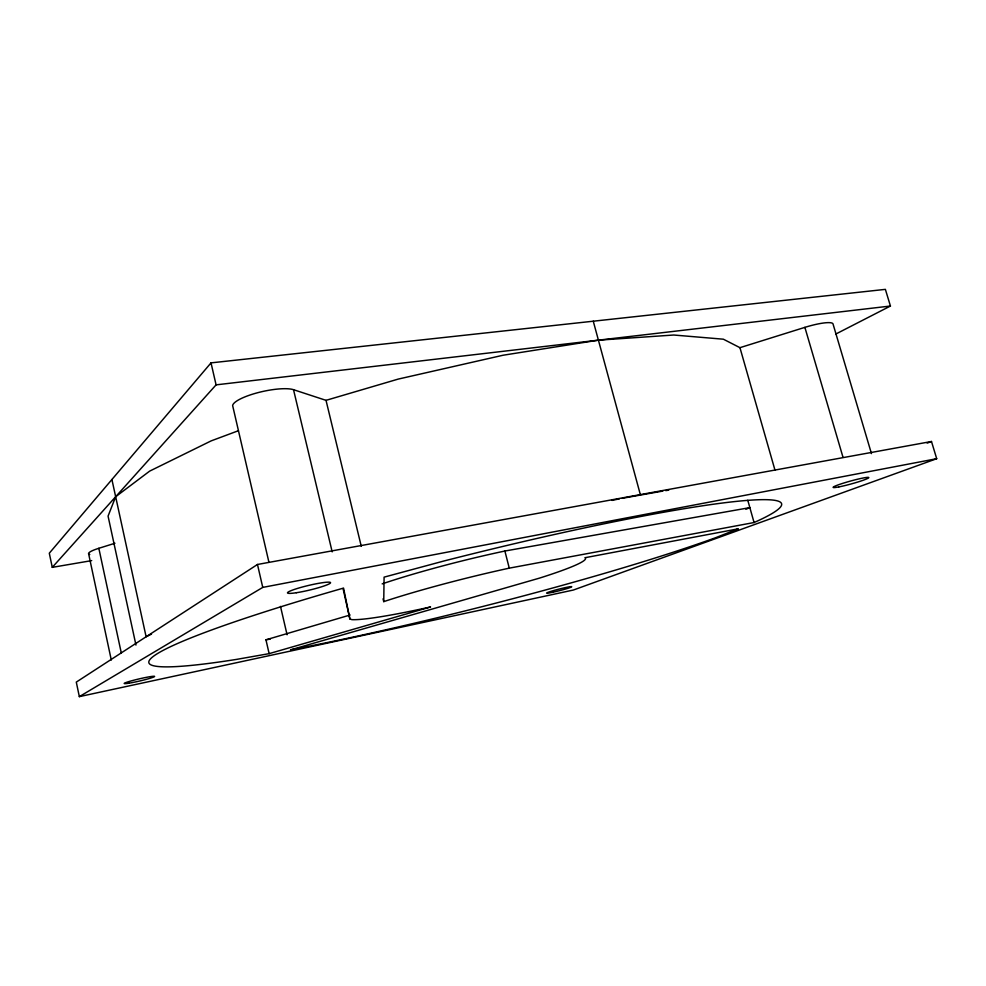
<?xml version="1.0" encoding="UTF-8"?>
<svg xmlns="http://www.w3.org/2000/svg" width="986" height="986" viewBox="0 0 986 986"><rect width="100%" height="100%" fill="white"/><g stroke="black" fill="none" stroke-linecap="round" stroke-linejoin="round"><path stroke-width="1.48" d="M754.068 522.531L509.269 568.146A122.708 9.86 -14.1 0 0 383.739 601.633L384.096 577.143L444.119 560.948A326.267 26.819 -14.1 0 1 754.068 522.531L747.782 500.284M115.115 498.115L108.066 516.122L135.957 645.066M835.66 334.118L890.432 306.03L885.379 289.366L211.016 362.873L49.3 553.208L52.27 567.357L91.698 560.615M52.27 567.357L216.082 384.86L890.432 306.03M115.658 496.734L149.675 471.111L211.164 440.878L238.402 430.722M257.482 564.473L76.292 682.102L79.336 696.634L573.359 590.035L936.7 458.7L931.487 441.494L257.482 564.473L262.757 587.397L79.336 696.634M151.499 634.134L146.113 636.771L111.911 479.504M745.872 509.294L749.853 507.63L504.881 551.026A122.51 11.265 -14.1 0 0 382.174 583.872M927.173 443.121L931.487 441.494M89.763 554.514A23.048 3.685 -11.9 0 1 98.834 548.29L114.931 543.261M268.821 561.798L232.634 405.579A32.735 7.95 -12.5 0 1 258.147 392.588A32.735 7.95 -12.5 0 1 293.52 389.692L326.021 400.341L398.221 379.092L503.106 355.231L598.416 340.17L673.734 335.018L723.367 339.196L739.944 347.676L804.884 327.364A27.288 5.004 -17.1 0 1 833.01 323.926L871.451 453.597M269.129 653.644L430.562 606.957A122.708 9.86 -14.1 0 1 351.866 619.639L349.882 618.949L343.547 588.087A326.267 26.819 -14.1 0 0 236.517 659.4L269.129 653.644L265.961 639.815L350.153 614.993M611.924 500.407L619.405 498.879M622.388 498.275L662.765 491.09M262.757 587.397L936.7 458.7M265.961 639.815L270.25 639.101M665.747 490.621L668.742 490.153M804.884 327.364L843.005 457.294M739.944 347.676L774.971 470.112M593.264 321.202L640.345 494.615M504.881 551.026L509.269 568.146M383.061 598.822L383.739 601.633M326.021 400.341L361.258 546.281M349.882 618.949L343.054 588.543M293.52 389.692L332.183 551.864M280.492 606.39L287.074 634.762M211.016 362.873L216.082 384.86M98.834 548.29L121.278 652.892M88.617 553.775L111.295 660.016M738.009 528.878L715.7 537.69A326.267 26.819 -14.1 0 1 290.574 649.86L539.256 578.19A122.708 9.86 -14.1 0 0 584.92 557.731L738.009 528.878M838.839 486.911A18.426 1.479 -15.4 0 0 868.309 478.074A18.426 1.479 -15.4 0 0 845.914 482.376A18.426 1.479 -15.4 0 0 838.839 486.911M296.305 592.734A22.185 2.379 -13.4 0 0 330.458 582.96A22.185 2.379 -13.4 0 0 300.237 587.607A22.185 2.379 -13.4 0 0 296.305 592.734M128.993 683.175A15.529 1.085 -13.1 0 0 154.149 676.803A15.529 1.085 -13.1 0 0 135.267 679.835A15.529 1.085 -13.1 0 0 128.993 683.175M552.678 592.278A12.954 0.813 -14.3 0 0 571.72 586.732A12.954 0.813 -14.3 0 0 553.109 590.713A12.954 0.813 -14.3 0 0 552.678 592.278"/></g></svg>
